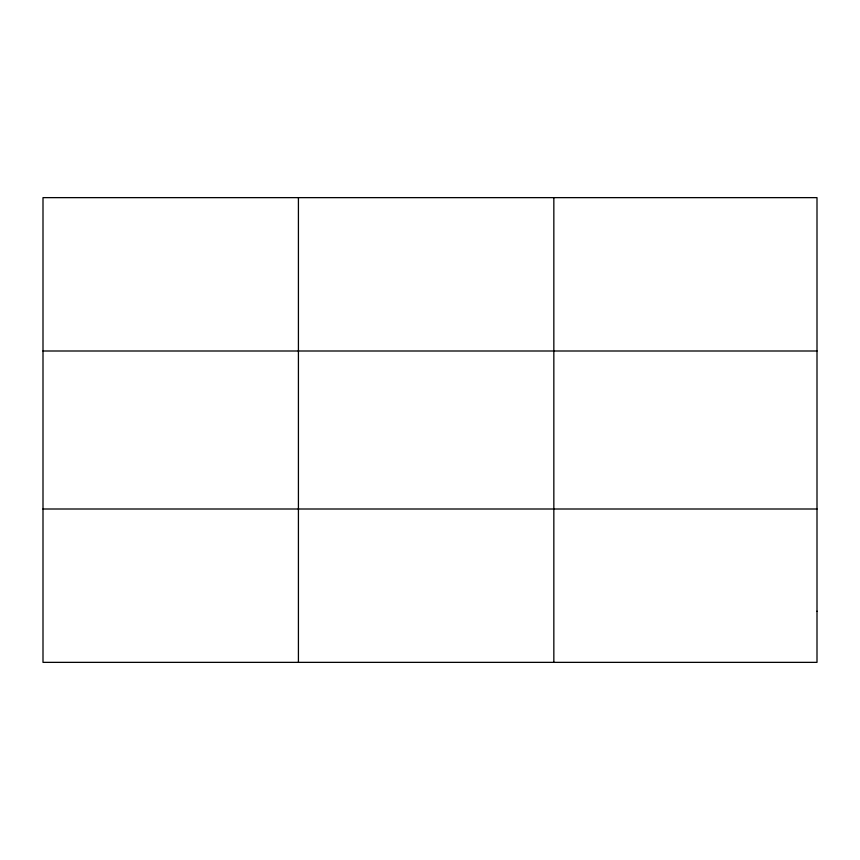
<?xml version="1.0" encoding="UTF-8"?>
<svg xmlns="http://www.w3.org/2000/svg" width="860" height="860" viewBox="0 0 860 860"><rect width="100%" height="100%" fill="white"/><g stroke="black" fill="none" stroke-linecap="round" stroke-linejoin="round"><path stroke-width="1.29" d="M298.42 197.639L298.42 662.361M553.84 197.639L553.84 662.361M43 350.998L817 350.998M43 509.002L817 509.002M817 611.234L817 662.361L43 662.361L43 197.639L817 197.639L817 611.234"/></g></svg>
